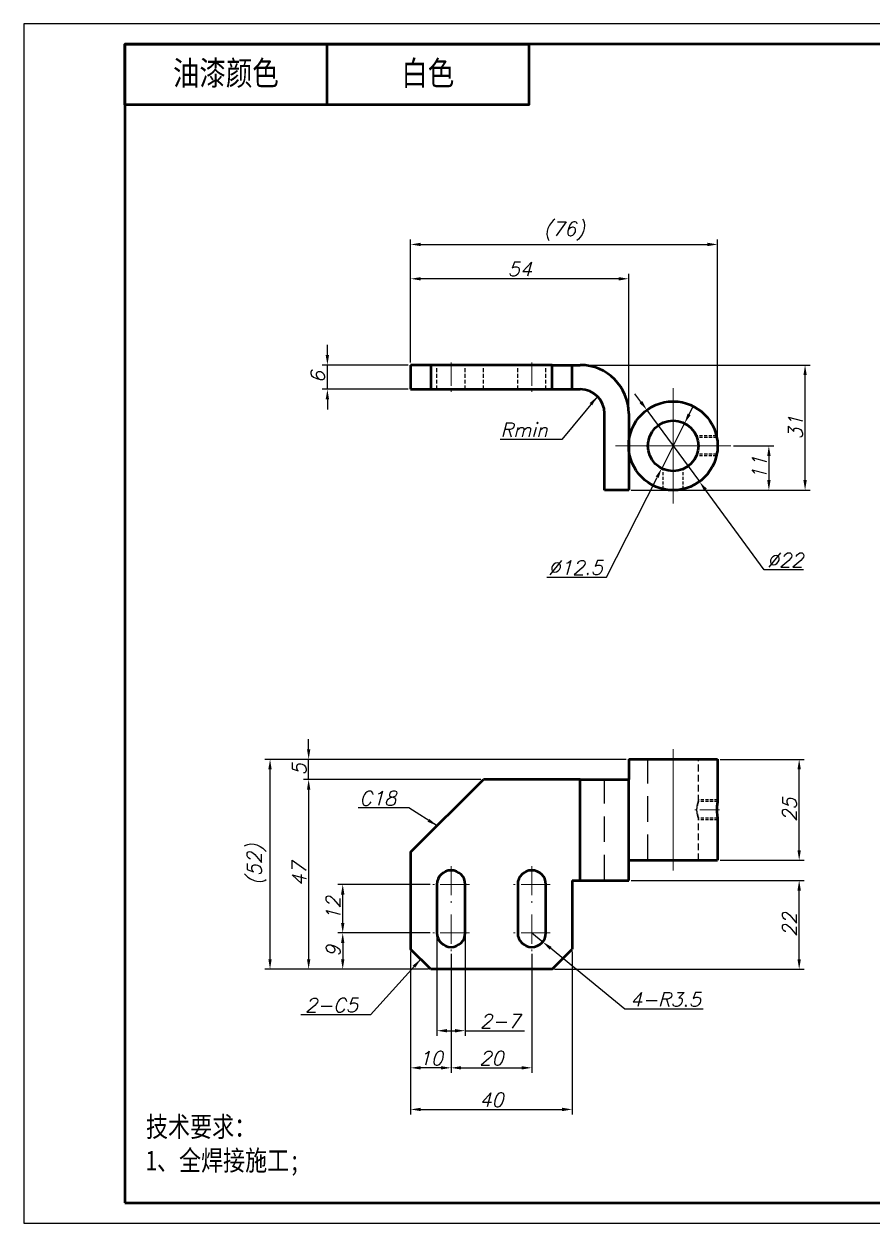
# Model space of a CAD drawing. Header units: inches. Extents: x 17901 to 26602, y 9673 to 14036.
# Drawn here: x 24852 to 25062, y 11220.7 to 11517.7 of the extents above; entities that cross this region are included whole.
import ezdxf

# ---------------------------------------------------------------- set-up
doc = ezdxf.new("R2010")
doc.units = ezdxf.units.IN
doc.header["$MEASUREMENT"] = 0
doc.linetypes.add('CENTER', pattern=[50.8, 31.75, -6.35, 6.35, -6.35])
doc.linetypes.add('DASHED2', pattern=[9.525, 6.35, -3.175])
for name, color, linetype, lineweight in [('中心线', 1, 'CENTER', 15), ('图框_内框线', 5, 'Continuous', 50), ('标注线', 3, 'Continuous', 25), ('粗实线', 7, 'Continuous', 50), ('虚线', 2, 'DASHED2', 25)]:
    doc.layers.add(name, color=color, linetype=linetype, lineweight=lineweight)
doc.styles.add('DIM_FONT', font='romans.shx', dxfattribs={"oblique": 15})
doc.styles.add('仿宋体', font='FSGB2312.ttf', dxfattribs={"width": 0.8, "height": 3.5})
doc.styles.add('宋体', font='', dxfattribs={"width": 0.8, "height": 5})
doc.styles.get('宋体').set_extended_font_data('SimSun')
doc.dimstyles.new('幅面 1：1$0', dxfattribs={"dimtxt": 3.5, "dimasz": 2.5, "dimexe": 1.25, "dimexo": 0.625, "dimtad": 1, "dimdsep": 46, "dimtxsty": 'DIM_FONT', "dimcen": 2.5, "dimclrd": 256, "dimclre": 256, "dimclrt": 256, "dimadec": 0, "dimazin": 0, "dimtm": 1e-09, "dimtfac": 0.5, "dimtmove": 0, "dimatfit": 3, "dimfxl": 1, "dimlwd": -1, "dimarcsym": 0})
doc.dimstyles.new('幅面 1：1$3', dxfattribs={"dimtxt": 3.5, "dimasz": 2.5, "dimexe": 1.25, "dimexo": 0.625, "dimtad": 1, "dimtih": 1, "dimtoh": 1, "dimdsep": 46, "dimtxsty": 'DIM_FONT', "dimcen": 2.5, "dimclrd": 256, "dimclre": 256, "dimclrt": 256, "dimazin": 2, "dimtfac": 0.5, "dimtmove": 0, "dimatfit": 3, "dimfxl": 1, "dimlwd": -1, "dimlwe": -1, "dimarcsym": 0})
doc.dimstyles.new('幅面 1：1$4', dxfattribs={"dimtxt": 3.5, "dimasz": 2.5, "dimexe": 1.25, "dimexo": 0.625, "dimtad": 1, "dimtoh": 1, "dimdsep": 46, "dimtxsty": 'DIM_FONT', "dimcen": 2.5, "dimclrd": 256, "dimclre": 256, "dimclrt": 256, "dimazin": 2, "dimtfac": 0.5, "dimtmove": 0, "dimatfit": 3, "dimfxl": 1, "dimlwd": -1, "dimlwe": -1, "dimarcsym": 0})
doc.dimstyles.new('幅面 1：1$7', dxfattribs={"dimtxt": 3.5, "dimasz": 2.5, "dimexe": 1.25, "dimexo": 0.625, "dimtad": 1, "dimdsep": 46, "dimtxsty": 'DIM_FONT', "dimcen": 2.5, "dimclrd": 256, "dimclrt": 256, "dimadec": 0, "dimazin": 0, "dimtfac": 1, "dimtmove": 0, "dimatfit": 3, "dimfxl": 1, "dimlwd": -1, "dimarcsym": 0})

# ---------------------------------------------------------------- blocks, each defined once
blk = doc.blocks.new('*D507')
at = {"layer": 'Defpoints', "color": 0, "transparency": 16777216}
for p in [(25023.76, 11463.14), (24947.76, 11433.26), (25023.76, 11413.26)]:
    blk.add_point(p, dxfattribs=at)
at = {"layer": '标注线', "lineweight": -2, "transparency": 16777216}
for p, q in [((24947.76, 11433.88), (24947.76, 11464.39)), ((25023.76, 11413.88), (25023.76, 11464.39))]:
    blk.add_line(p, q, dxfattribs=at)
at = {"layer": '标注线', "transparency": 16777216}
blk.add_line((24950.26, 11463.14), (25021.26, 11463.14), dxfattribs=at)
for points in [[(24950.26, 11463.56), (24950.26, 11462.72), (24947.76, 11463.14)], [(25021.26, 11463.56), (25021.26, 11462.72), (25023.76, 11463.14)]]:
    blk.add_solid(points, dxfattribs=at)
at = {"layer": '标注线', "transparency": 16777216, "insert": (24985.76, 11466.43), "char_height": 3.5, "attachment_point": 5, "style": 'DIM_FONT'}
blk.add_mtext('(76)', dxfattribs=at)
blk = doc.blocks.new('*D508')
at = {"layer": 'Defpoints', "color": 0, "transparency": 16777216}
for p in [(24947.76, 11454.63), (24947.76, 11433.26), (25001.76, 11421.26)]:
    blk.add_point(p, dxfattribs=at)
at = {"layer": '标注线', "lineweight": -2, "transparency": 16777216}
for p, q in [((24947.76, 11433.88), (24947.76, 11455.88)), ((25001.76, 11421.88), (25001.76, 11455.88))]:
    blk.add_line(p, q, dxfattribs=at)
at = {"layer": '标注线', "transparency": 16777216}
blk.add_line((24999.26, 11454.63), (24950.26, 11454.63), dxfattribs=at)
for points in [[(24950.26, 11455.04), (24950.26, 11454.21), (24947.76, 11454.63)], [(24999.26, 11455.04), (24999.26, 11454.21), (25001.76, 11454.63)]]:
    blk.add_solid(points, dxfattribs=at)
at = {"layer": '标注线', "transparency": 16777216, "insert": (24974.76, 11457), "char_height": 3.5, "attachment_point": 5, "style": 'DIM_FONT'}
blk.add_mtext('54', dxfattribs=at)
blk = doc.blocks.new('*D509')
at = {"layer": 'Defpoints', "color": 0, "transparency": 16777216}
for p in [(24989.76, 11433.26), (25045.43, 11433.26), (25001.76, 11402.26)]:
    blk.add_point(p, dxfattribs=at)
at = {"layer": '标注线', "lineweight": -2, "transparency": 16777216}
for p, q in [((24990.39, 11433.26), (25046.68, 11433.26)), ((25002.39, 11402.26), (25046.68, 11402.26))]:
    blk.add_line(p, q, dxfattribs=at)
at = {"layer": '标注线', "transparency": 16777216}
blk.add_line((25045.43, 11404.76), (25045.43, 11430.76), dxfattribs=at)
for points in [[(25045.02, 11430.76), (25045.85, 11430.76), (25045.43, 11433.26)], [(25045.02, 11404.76), (25045.85, 11404.76), (25045.43, 11402.26)]]:
    blk.add_solid(points, dxfattribs=at)
at = {"layer": '标注线', "transparency": 16777216, "insert": (25043.06, 11417.76), "char_height": 3.5, "attachment_point": 5, "rotation": 90, "style": 'DIM_FONT'}
blk.add_mtext('31', dxfattribs=at)
blk = doc.blocks.new('*D510')
at = {"layer": 'Defpoints', "color": 0, "transparency": 16777216}
for p in [(24927.14, 11433.26), (24947.76, 11433.26), (24947.76, 11427.26)]:
    blk.add_point(p, dxfattribs=at)
at = {"layer": '标注线', "transparency": 16777216}
for p, q in [((24927.14, 11435.76), (24927.14, 11438.26)), ((24927.14, 11427.26), (24927.14, 11433.26)), ((24927.14, 11424.76), (24927.14, 11422.26))]:
    blk.add_line(p, q, dxfattribs=at)
at = {"layer": '标注线', "lineweight": -2, "transparency": 16777216}
for p, q in [((24947.14, 11433.26), (24925.89, 11433.26)), ((24947.14, 11427.26), (24925.89, 11427.26))]:
    blk.add_line(p, q, dxfattribs=at)
at = {"layer": '标注线', "transparency": 16777216}
for points in [[(24926.72, 11435.76), (24927.56, 11435.76), (24927.14, 11433.26)], [(24926.72, 11424.76), (24927.56, 11424.76), (24927.14, 11427.26)]]:
    blk.add_solid(points, dxfattribs=at)
at = {"layer": '标注线', "transparency": 16777216, "insert": (24924.76, 11430.26), "char_height": 3.5, "attachment_point": 5, "rotation": 90, "style": 'DIM_FONT'}
blk.add_mtext('6', dxfattribs=at)
blk = doc.blocks.new('*D511')
at = {"layer": 'Defpoints', "color": 0, "transparency": 16777216}
for p in [(25027.06, 11413.26), (25001.76, 11402.26), (25036.47, 11402.26)]:
    blk.add_point(p, dxfattribs=at)
at = {"layer": '标注线', "lineweight": -2, "transparency": 16777216}
for p, q in [((25027.69, 11413.26), (25037.72, 11413.26)), ((25002.39, 11402.26), (25037.72, 11402.26))]:
    blk.add_line(p, q, dxfattribs=at)
at = {"layer": '标注线', "transparency": 16777216}
blk.add_line((25036.47, 11410.76), (25036.47, 11404.76), dxfattribs=at)
for points in [[(25036.06, 11410.76), (25036.89, 11410.76), (25036.47, 11413.26)], [(25036.06, 11404.76), (25036.89, 11404.76), (25036.47, 11402.26)]]:
    blk.add_solid(points, dxfattribs=at)
at = {"layer": '标注线', "transparency": 16777216, "insert": (25034.1, 11407.76), "char_height": 3.5, "attachment_point": 5, "rotation": 90, "style": 'DIM_FONT'}
blk.add_mtext('11', dxfattribs=at)
blk = doc.blocks.new('*D512')
at = {"layer": 'Defpoints', "color": 0, "transparency": 16777216}
for p in [(25006.25, 11422.12), (25019.28, 11404.39)]:
    blk.add_point(p, dxfattribs=at)
at = {"layer": '标注线', "transparency": 16777216}
for p, q in [((25004.77, 11424.13), (25003.29, 11426.15)), ((25006.25, 11422.12), (25019.28, 11404.39)), ((25035.31, 11382.58), (25020.76, 11402.38)), ((25045.03, 11382.58), (25035.31, 11382.58))]:
    blk.add_line(p, q, dxfattribs=at)
for points in [[(25005.1, 11424.38), (25004.43, 11423.89), (25006.25, 11422.12)], [(25021.09, 11402.63), (25020.42, 11402.13), (25019.28, 11404.39)]]:
    blk.add_solid(points, dxfattribs=at)
at = {"layer": '标注线', "transparency": 16777216, "insert": (25040.48, 11384.96), "char_height": 3.5, "attachment_point": 5, "style": 'DIM_FONT'}
blk.add_mtext('∅22', dxfattribs=at)
blk = doc.blocks.new('*D513')
at = {"layer": 'Defpoints', "color": 0, "transparency": 16777216}
for p in [(25015.59, 11418.83), (25009.93, 11407.68)]:
    blk.add_point(p, dxfattribs=at)
at = {"layer": '标注线', "transparency": 16777216}
for p, q in [((25016.73, 11421.06), (25017.86, 11423.29)), ((25015.59, 11418.83), (25009.93, 11407.68)), ((24996.24, 11380.72), (25008.8, 11405.45)), ((24981.51, 11380.72), (24996.24, 11380.72))]:
    blk.add_line(p, q, dxfattribs=at)
for points in [[(25016.35, 11421.25), (25017.1, 11420.87), (25015.59, 11418.83)], [(25008.43, 11405.64), (25009.17, 11405.27), (25009.93, 11407.68)]]:
    blk.add_solid(points, dxfattribs=at)
at = {"layer": '标注线', "transparency": 16777216, "insert": (24988.56, 11383.09), "char_height": 3.5, "attachment_point": 5, "style": 'DIM_FONT'}
blk.add_mtext('∅12.5', dxfattribs=at)
blk = doc.blocks.new('*D514')
at = {"layer": 'Defpoints', "color": 0, "transparency": 16777216}
for p in [(24912.94, 11335.6), (25001.76, 11335.6), (24952.76, 11283.6)]:
    blk.add_point(p, dxfattribs=at)
at = {"layer": '标注线', "lineweight": -2, "transparency": 16777216}
for p, q in [((25001.14, 11335.6), (24911.69, 11335.6)), ((24952.14, 11283.6), (24911.69, 11283.6))]:
    blk.add_line(p, q, dxfattribs=at)
at = {"layer": '标注线', "transparency": 16777216}
blk.add_line((24912.94, 11286.1), (24912.94, 11333.1), dxfattribs=at)
for points in [[(24912.52, 11333.1), (24913.35, 11333.1), (24912.94, 11335.6)], [(24912.52, 11286.1), (24913.35, 11286.1), (24912.94, 11283.6)]]:
    blk.add_solid(points, dxfattribs=at)
at = {"layer": '标注线', "transparency": 16777216, "insert": (24909.64, 11309.6), "char_height": 3.5, "attachment_point": 5, "rotation": 90, "style": 'DIM_FONT'}
blk.add_mtext('(52)', dxfattribs=at)
blk = doc.blocks.new('*D515')
at = {"layer": 'Defpoints', "color": 0, "transparency": 16777216}
for p in [(24965.76, 11330.6), (24922.5, 11283.6), (24952.76, 11283.6)]:
    blk.add_point(p, dxfattribs=at)
at = {"layer": '标注线', "lineweight": -2, "transparency": 16777216}
for p, q in [((24965.14, 11330.6), (24921.25, 11330.6)), ((24952.14, 11283.6), (24921.25, 11283.6))]:
    blk.add_line(p, q, dxfattribs=at)
at = {"layer": '标注线', "transparency": 16777216}
blk.add_line((24922.5, 11328.1), (24922.5, 11286.1), dxfattribs=at)
for points in [[(24922.09, 11328.1), (24922.92, 11328.1), (24922.5, 11330.6)], [(24922.09, 11286.1), (24922.92, 11286.1), (24922.5, 11283.6)]]:
    blk.add_solid(points, dxfattribs=at)
at = {"layer": '标注线', "transparency": 16777216, "insert": (24920.13, 11307.1), "char_height": 3.5, "attachment_point": 5, "rotation": 90, "style": 'DIM_FONT'}
blk.add_mtext('47', dxfattribs=at)
blk = doc.blocks.new('*D449')
at = {"layer": 'Defpoints', "color": 0, "transparency": 16777216}
for p in [(24922.5, 11335.6), (25001.76, 11335.6), (24965.76, 11330.6)]:
    blk.add_point(p, dxfattribs=at)
at = {"layer": '标注线', "transparency": 16777216}
for p, q in [((24922.5, 11338.1), (24922.5, 11340.6)), ((24922.5, 11330.6), (24922.5, 11335.6)), ((24922.5, 11328.1), (24922.5, 11325.6))]:
    blk.add_line(p, q, dxfattribs=at)
at = {"layer": '标注线', "lineweight": -2, "transparency": 16777216}
for p, q in [((25001.14, 11335.6), (24921.25, 11335.6)), ((24965.14, 11330.6), (24921.25, 11330.6))]:
    blk.add_line(p, q, dxfattribs=at)
at = {"layer": '标注线', "transparency": 16777216}
for points in [[(24922.09, 11338.1), (24922.92, 11338.1), (24922.5, 11335.6)], [(24922.09, 11328.1), (24922.92, 11328.1), (24922.5, 11330.6)]]:
    blk.add_solid(points, dxfattribs=at)
at = {"layer": '标注线', "transparency": 16777216, "insert": (24920.13, 11333.1), "char_height": 3.5, "attachment_point": 5, "rotation": 90, "style": 'DIM_FONT'}
blk.add_mtext('5', dxfattribs=at)
blk = doc.blocks.new('*D516')
at = {"layer": 'Defpoints', "color": 0, "transparency": 16777216}
for p in [(24947.76, 11288.6), (24987.76, 11288.6), (24987.76, 11248.88)]:
    blk.add_point(p, dxfattribs=at)
at = {"layer": '标注线', "lineweight": -2, "transparency": 16777216}
for p, q in [((24947.76, 11287.98), (24947.76, 11247.63)), ((24987.76, 11287.98), (24987.76, 11247.63))]:
    blk.add_line(p, q, dxfattribs=at)
at = {"layer": '标注线', "transparency": 16777216}
blk.add_line((24950.26, 11248.88), (24985.26, 11248.88), dxfattribs=at)
for points in [[(24950.26, 11249.3), (24950.26, 11248.46), (24947.76, 11248.88)], [(24985.26, 11249.3), (24985.26, 11248.46), (24987.76, 11248.88)]]:
    blk.add_solid(points, dxfattribs=at)
at = {"layer": '标注线', "transparency": 16777216, "insert": (24967.76, 11251.25), "char_height": 3.5, "attachment_point": 5, "style": 'DIM_FONT'}
blk.add_mtext('40', dxfattribs=at)
blk = doc.blocks.new('*D517')
at = {"layer": 'Defpoints', "color": 0, "transparency": 16777216}
for p in [(24947.76, 11288.6), (24957.76, 11288.05), (24947.76, 11259.19)]:
    blk.add_point(p, dxfattribs=at)
at = {"layer": '标注线', "lineweight": -2, "transparency": 16777216}
for p, q in [((24947.76, 11287.98), (24947.76, 11257.94)), ((24957.76, 11287.43), (24957.76, 11257.94))]:
    blk.add_line(p, q, dxfattribs=at)
at = {"layer": '标注线', "transparency": 16777216}
blk.add_line((24955.26, 11259.19), (24950.26, 11259.19), dxfattribs=at)
for points in [[(24950.26, 11259.6), (24950.26, 11258.77), (24947.76, 11259.19)], [(24955.26, 11259.6), (24955.26, 11258.77), (24957.76, 11259.19)]]:
    blk.add_solid(points, dxfattribs=at)
at = {"layer": '标注线', "transparency": 16777216, "insert": (24952.76, 11261.56), "char_height": 3.5, "attachment_point": 5, "style": 'DIM_FONT'}
blk.add_mtext('10', dxfattribs=at)
blk = doc.blocks.new('*D518')
at = {"layer": 'Defpoints', "color": 0, "transparency": 16777216}
for p in [(24957.76, 11288.05), (24977.76, 11288.05), (24977.76, 11259.19)]:
    blk.add_point(p, dxfattribs=at)
at = {"layer": '标注线', "lineweight": -2, "transparency": 16777216}
for p, q in [((24957.76, 11287.43), (24957.76, 11257.94)), ((24977.76, 11287.43), (24977.76, 11257.94))]:
    blk.add_line(p, q, dxfattribs=at)
at = {"layer": '标注线', "transparency": 16777216}
blk.add_line((24960.26, 11259.19), (24975.26, 11259.19), dxfattribs=at)
for points in [[(24960.26, 11259.6), (24960.26, 11258.77), (24957.76, 11259.19)], [(24975.26, 11259.6), (24975.26, 11258.77), (24977.76, 11259.19)]]:
    blk.add_solid(points, dxfattribs=at)
at = {"layer": '标注线', "transparency": 16777216, "insert": (24967.76, 11261.56), "char_height": 3.5, "attachment_point": 5, "style": 'DIM_FONT'}
blk.add_mtext('20', dxfattribs=at)
blk = doc.blocks.new('*D519')
at = {"layer": 'Defpoints', "color": 0, "transparency": 16777216}
for p in [(24954.26, 11292.6), (24961.26, 11292.6), (24961.26, 11268.38)]:
    blk.add_point(p, dxfattribs=at)
at = {"layer": '标注线', "lineweight": -2, "transparency": 16777216}
for p, q in [((24954.26, 11291.98), (24954.26, 11267.13)), ((24961.26, 11291.98), (24961.26, 11267.13))]:
    blk.add_line(p, q, dxfattribs=at)
at = {"layer": '标注线', "transparency": 16777216}
for p, q in [((24956.76, 11268.38), (24958.76, 11268.38)), ((24961.26, 11268.38), (24975.95, 11268.38))]:
    blk.add_line(p, q, dxfattribs=at)
for points in [[(24956.76, 11268.79), (24956.76, 11267.96), (24954.26, 11268.38)], [(24958.76, 11268.79), (24958.76, 11267.96), (24961.26, 11268.38)]]:
    blk.add_solid(points, dxfattribs=at)
at = {"layer": '标注线', "transparency": 16777216, "insert": (24969.86, 11270.75), "char_height": 3.5, "attachment_point": 5, "style": 'DIM_FONT'}
blk.add_mtext('2-7', dxfattribs=at)
blk = doc.blocks.new('*D520')
at = {"layer": 'Defpoints', "color": 0, "transparency": 16777216}
for p in [(24930.94, 11304.6), (24953.21, 11304.6), (24953.21, 11292.6)]:
    blk.add_point(p, dxfattribs=at)
at = {"layer": '标注线', "lineweight": -2, "transparency": 16777216}
for p, q in [((24952.59, 11304.6), (24929.69, 11304.6)), ((24952.59, 11292.6), (24929.69, 11292.6))]:
    blk.add_line(p, q, dxfattribs=at)
at = {"layer": '标注线', "transparency": 16777216}
blk.add_line((24930.94, 11295.1), (24930.94, 11302.1), dxfattribs=at)
for points in [[(24930.52, 11302.1), (24931.36, 11302.1), (24930.94, 11304.6)], [(24930.52, 11295.1), (24931.36, 11295.1), (24930.94, 11292.6)]]:
    blk.add_solid(points, dxfattribs=at)
at = {"layer": '标注线', "transparency": 16777216, "insert": (24928.57, 11298.6), "char_height": 3.5, "attachment_point": 5, "rotation": 90, "style": 'DIM_FONT'}
blk.add_mtext('12', dxfattribs=at)
blk = doc.blocks.new('*D450')
at = {"layer": 'Defpoints', "color": 0, "transparency": 16777216}
for p in [(24953.21, 11292.6), (24930.94, 11283.6), (24952.76, 11283.6)]:
    blk.add_point(p, dxfattribs=at)
at = {"layer": '标注线', "lineweight": -2, "transparency": 16777216}
for p, q in [((24952.59, 11292.6), (24929.69, 11292.6)), ((24952.14, 11283.6), (24929.69, 11283.6))]:
    blk.add_line(p, q, dxfattribs=at)
at = {"layer": '标注线', "transparency": 16777216}
blk.add_line((24930.94, 11290.1), (24930.94, 11286.1), dxfattribs=at)
for points in [[(24930.52, 11290.1), (24931.36, 11290.1), (24930.94, 11292.6)], [(24930.52, 11286.1), (24931.36, 11286.1), (24930.94, 11283.6)]]:
    blk.add_solid(points, dxfattribs=at)
at = {"layer": '标注线', "transparency": 16777216, "insert": (24928.57, 11288.1), "char_height": 3.5, "attachment_point": 5, "rotation": 90, "style": 'DIM_FONT'}
blk.add_mtext('9', dxfattribs=at)
blk = doc.blocks.new('*D451')
at = {"layer": 'Defpoints', "color": 0, "transparency": 16777216}
for p in [(24977.76, 11292.6), (24980.47, 11290.39)]:
    blk.add_point(p, dxfattribs=at)
at = {"layer": '标注线', "transparency": 16777216}
for p, q in [((24977.76, 11292.6), (24980.47, 11290.39)), ((25000.81, 11273.75), (24982.41, 11288.8)), ((25020.23, 11273.75), (25000.81, 11273.75))]:
    blk.add_line(p, q, dxfattribs=at)
blk.add_solid([(24982.67, 11289.13), (24982.14, 11288.48), (24980.47, 11290.39)], dxfattribs=at)
at = {"layer": '标注线', "transparency": 16777216, "insert": (25010.84, 11276.12), "char_height": 3.5, "attachment_point": 5, "style": 'DIM_FONT'}
blk.add_mtext('4-R3.5', dxfattribs=at)
blk = doc.blocks.new('*D521')
at = {"layer": 'Defpoints', "color": 0, "transparency": 16777216}
for p in [(25001.76, 11305.6), (25043.97, 11305.6), (24982.76, 11283.6)]:
    blk.add_point(p, dxfattribs=at)
at = {"layer": '标注线', "lineweight": -2, "transparency": 16777216}
for p, q in [((25002.39, 11305.6), (25045.22, 11305.6)), ((24983.39, 11283.6), (25045.22, 11283.6))]:
    blk.add_line(p, q, dxfattribs=at)
at = {"layer": '标注线', "transparency": 16777216}
blk.add_line((25043.97, 11286.1), (25043.97, 11303.1), dxfattribs=at)
for points in [[(25043.55, 11303.1), (25044.39, 11303.1), (25043.97, 11305.6)], [(25043.55, 11286.1), (25044.39, 11286.1), (25043.97, 11283.6)]]:
    blk.add_solid(points, dxfattribs=at)
at = {"layer": '标注线', "transparency": 16777216, "insert": (25041.6, 11294.6), "char_height": 3.5, "attachment_point": 5, "rotation": 90, "style": 'DIM_FONT'}
blk.add_mtext('22', dxfattribs=at)
blk = doc.blocks.new('*D522')
at = {"layer": 'Defpoints', "color": 0, "transparency": 16777216}
for p in [(25023.76, 11335.6), (25043.97, 11335.6), (25023.76, 11310.6)]:
    blk.add_point(p, dxfattribs=at)
at = {"layer": '标注线', "lineweight": -2, "transparency": 16777216}
for p, q in [((25024.39, 11335.6), (25045.22, 11335.6)), ((25024.39, 11310.6), (25045.22, 11310.6))]:
    blk.add_line(p, q, dxfattribs=at)
at = {"layer": '标注线', "transparency": 16777216}
blk.add_line((25043.97, 11313.1), (25043.97, 11333.1), dxfattribs=at)
for points in [[(25043.55, 11333.1), (25044.39, 11333.1), (25043.97, 11335.6)], [(25043.55, 11313.1), (25044.39, 11313.1), (25043.97, 11310.6)]]:
    blk.add_solid(points, dxfattribs=at)
at = {"layer": '标注线', "transparency": 16777216, "insert": (25041.6, 11323.1), "char_height": 3.5, "attachment_point": 5, "rotation": 90, "style": 'DIM_FONT'}
blk.add_mtext('25', dxfattribs=at)

msp = doc.modelspace()

# ---------------------------------------------------------------- linework, layer by layer
at = {"layer": 'Defpoints'}
msp.add_lwpolyline([(24852.01, 11220.746), (25272.01, 11220.746), (25272.01, 11517.746), (24852.01, 11517.746)], close=True, dxfattribs=at)
at = {"layer": '中心线', "ltscale": 0.180014}
for p, q in [((24957.764, 11433.856), (24957.764, 11426.656)), ((24977.764, 11433.856), (24977.764, 11426.656))]:
    msp.add_line(p, q, dxfattribs=at)
at = {"layer": '中心线'}
for p, q in [((25012.764, 11427.556), (25012.764, 11398.956)), ((25027.064, 11413.256), (24998.464, 11413.256)), ((25012.764, 11338.104), (25012.764, 11308.103))]:
    msp.add_line(p, q, dxfattribs=at)
at = {"layer": '中心线', "ltscale": 0.148533}
msp.add_line((25024.108, 11413.256), (25018.167, 11413.256), dxfattribs=at)
at = {"layer": '中心线', "ltscale": 0.153868}
msp.add_line((25024.277, 11323.104), (25018.122, 11323.104), dxfattribs=at)
at = {"layer": '中心线', "ltscale": 0.2275}
for p, q in [((24957.764, 11309.154), (24957.764, 11300.054)), ((24977.764, 11309.154), (24977.764, 11300.054)), ((24962.314, 11304.604), (24953.214, 11304.604)), ((24982.314, 11304.604), (24973.214, 11304.604)), ((24957.764, 11297.154), (24957.764, 11288.054)), ((24977.764, 11297.154), (24977.764, 11288.054)), ((24962.314, 11292.604), (24953.214, 11292.604)), ((24982.314, 11292.604), (24973.214, 11292.604))]:
    msp.add_line(p, q, dxfattribs=at)
at = {"layer": '图框_内框线'}
msp.add_line((24927.01, 11512.746), (24927.01, 11497.746), dxfattribs=at)
for points in [[(24877.01, 11225.746), (25267.01, 11225.746), (25267.01, 11512.746), (24877.01, 11512.746)], [(24877.01, 11512.746), (24977.01, 11512.746), (24977.01, 11497.746), (24877.01, 11497.746)]]:
    msp.add_lwpolyline(points, close=True, dxfattribs=at)
at = {"layer": '粗实线', "ltscale": 0.125}
for p, q in [((24952.764, 11433.256), (24947.764, 11433.256)), ((24982.764, 11433.256), (24987.764, 11433.256)), ((24947.764, 11427.256), (24952.764, 11427.256)), ((24982.764, 11427.256), (24987.764, 11427.256)), ((25001.764, 11335.604), (25001.764, 11330.604))]:
    msp.add_line(p, q, dxfattribs=at)
at = {"layer": '粗实线', "ltscale": 0.15}
for p, q in [((24947.764, 11433.256), (24947.764, 11427.256)), ((24952.764, 11433.256), (24952.764, 11427.256)), ((24982.764, 11427.256), (24982.764, 11433.256)), ((24987.764, 11427.256), (24987.764, 11433.256)), ((25001.764, 11402.256), (24995.764, 11402.256))]:
    msp.add_line(p, q, dxfattribs=at)
at = {"layer": '粗实线'}
for p, q in [((24982.764, 11433.256), (24952.764, 11433.256)), ((24952.764, 11427.256), (24982.764, 11427.256)), ((24947.764, 11312.604), (24965.764, 11330.604)), ((24989.764, 11330.604), (24965.764, 11330.604)), ((24989.764, 11305.604), (24989.764, 11330.604)), ((25001.764, 11305.604), (25001.764, 11330.604)), ((24947.764, 11312.604), (24947.764, 11288.604)), ((24982.764, 11283.604), (24952.764, 11283.604))]:
    msp.add_line(p, q, dxfattribs=at)
at = {"layer": '粗实线', "ltscale": 0.05}
for p, q in [((24987.764, 11433.256), (24989.764, 11433.256)), ((24987.764, 11427.256), (24989.764, 11427.256)), ((24987.764, 11305.604), (24989.764, 11305.604))]:
    msp.add_line(p, q, dxfattribs=at)
at = {"layer": '粗实线', "ltscale": 0.475}
for p, q in [((24995.764, 11402.256), (24995.764, 11421.256)), ((25001.764, 11421.256), (25001.764, 11402.256))]:
    msp.add_line(p, q, dxfattribs=at)
at = {"layer": '粗实线', "ltscale": 0.275}
for p, q in [((25001.764, 11335.604), (25012.764, 11335.604)), ((25012.764, 11335.604), (25023.764, 11335.604)), ((25001.764, 11310.604), (25012.764, 11310.604)), ((25012.764, 11310.604), (25023.764, 11310.604))]:
    msp.add_line(p, q, dxfattribs=at)
at = {"layer": '粗实线', "ltscale": 0.260825}
for p, q in [((25023.764, 11335.604), (25023.764, 11325.171)), ((25023.764, 11321.037), (25023.764, 11310.604))]:
    msp.add_line(p, q, dxfattribs=at)
at = {"layer": '粗实线', "ltscale": 0.3}
for p, q in [((24989.764, 11330.604), (25001.764, 11330.604)), ((24954.264, 11304.604), (24954.264, 11292.604)), ((24961.264, 11292.604), (24961.264, 11304.604)), ((24974.264, 11304.604), (24974.264, 11292.604)), ((24981.264, 11292.604), (24981.264, 11304.604)), ((24989.764, 11305.604), (25001.764, 11305.604))]:
    msp.add_line(p, q, dxfattribs=at)
at = {"layer": '粗实线', "ltscale": 0.006255}
msp.add_line((25023.707, 11321.362), (25023.749, 11321.115), dxfattribs=at)
at = {"layer": '粗实线', "ltscale": 0.425}
msp.add_line((24987.764, 11305.604), (24987.764, 11288.604), dxfattribs=at)
at = {"layer": '粗实线', "ltscale": 0.176777}
for p, q in [((24952.764, 11283.604), (24947.764, 11288.604)), ((24982.764, 11283.604), (24987.764, 11288.604))]:
    msp.add_line(p, q, dxfattribs=at)
at = {"layer": '粗实线'}
for radius in [11, 6.25]:
    msp.add_circle((25012.764, 11413.256), radius, dxfattribs=at)
for centre, radius, start, end in [((24989.764, 11421.256), 12, 0, 90), ((24989.764, 11421.256), 6, 0, 90), ((25035.059, 11323.04), 11.494, 169.31876, 174.73669), ((25034.579, 11323.105), 11.011, 174.84379, 190.82682), ((24957.764, 11304.604), 3.5, 0, 180), ((24977.764, 11304.604), 3.5, 0, 180), ((24957.764, 11292.604), 3.5, 180, 0), ((24977.764, 11292.604), 3.5, 180, 0)]:
    msp.add_arc(centre, radius, start, end, dxfattribs=at)
at = {"layer": '虚线', "ltscale": 0.15}
for p, q in [((24954.264, 11427.256), (24954.264, 11433.256)), ((24961.264, 11427.256), (24961.264, 11433.256)), ((24965.764, 11427.256), (24965.764, 11433.256)), ((24974.264, 11427.256), (24974.264, 11433.256)), ((24981.264, 11427.256), (24981.264, 11433.256))]:
    msp.add_line(p, q, dxfattribs=at)
at = {"layer": '虚线', "ltscale": 0.120528}
for p, q in [((25023.476, 11415.756), (25018.655, 11415.756)), ((25023.476, 11410.756), (25018.655, 11410.756)), ((25010.264, 11402.544), (25010.264, 11407.365)), ((25015.264, 11402.544), (25015.264, 11407.365))]:
    msp.add_line(p, q, dxfattribs=at)
at = {"layer": '虚线', "ltscale": 0.122644}
for p, q in [((25023.568, 11415.323), (25018.662, 11415.323)), ((25023.568, 11411.189), (25018.662, 11411.189))]:
    msp.add_line(p, q, dxfattribs=at)
at = {"layer": '虚线'}
for p, q in [((25006.514, 11310.604), (25006.514, 11335.604)), ((24989.764, 11305.604), (24989.764, 11330.604)), ((24995.764, 11305.604), (24995.764, 11330.604)), ((25001.764, 11330.604), (25001.764, 11310.604))]:
    msp.add_line(p, q, dxfattribs=at)
at = {"layer": '虚线', "ltscale": 0.260825}
for p, q in [((25019.014, 11325.171), (25019.014, 11335.604)), ((25019.014, 11310.604), (25019.014, 11321.037))]:
    msp.add_line(p, q, dxfattribs=at)
at = {"layer": '虚线', "ltscale": 0.11875}
for p, q in [((25023.764, 11325.604), (25019.014, 11325.604)), ((25023.764, 11325.171), (25019.014, 11325.171)), ((25023.764, 11321.037), (25019.014, 11321.037)), ((25023.764, 11320.604), (25019.014, 11320.604))]:
    msp.add_line(p, q, dxfattribs=at)
at = {"layer": '虚线', "ltscale": 0.001989}
msp.add_line((25023.749, 11321.115), (25023.764, 11321.037), dxfattribs=at)
at = {"layer": '虚线'}
for centre, radius, start, end in [((25034.579, 11323.102), 11.011, 169.17318, 185.15621), ((25034.898, 11323.147), 11.332, 185.23616, 189.06428)]:
    msp.add_arc(centre, radius, start, end, dxfattribs=at)
for points, knots in [([(25018.745, 11322.113), (25018.687, 11322.463), (25018.648, 11322.849), (25018.643, 11323.244), (25018.695, 11323.882), (25018.805, 11324.436), (25018.854, 11324.634), (25018.944, 11324.959), (25019.004, 11325.143), (25019.02, 11325.19), (25019.018, 11325.184), (25018.96, 11325.005), (25018.921, 11324.878), (25018.858, 11324.652), (25018.798, 11324.382), (25018.779, 11324.29), (25018.761, 11324.194), (25018.745, 11324.095)], [0, 0, 0, 0, 0, 0, 3.3560102, 3.3560102, 3.3560102, 5.5020324, 5.5020324, 5.5020324, 7.4445002, 7.4445002, 7.4445002, 9.3852344, 9.3852344, 9.3852344, 10.3323152, 10.3323152, 10.3323152, 10.3323152, 10.3323152, 10.3323152]), ([(25018.745, 11322.113), (25018.781, 11321.891), (25018.826, 11321.684), (25018.874, 11321.496), (25018.961, 11321.194), (25019.012, 11321.04), (25019.023, 11321.01), (25019.009, 11321.049), (25018.944, 11321.254), (25018.903, 11321.393), (25018.812, 11321.733), (25018.732, 11322.154), (25018.698, 11322.39), (25018.653, 11322.88), (25018.661, 11323.382), (25018.678, 11323.631), (25018.708, 11323.87), (25018.745, 11324.095)], [0, 0, 0, 0, 0, 0, 2.1258654, 2.1258654, 2.1258654, 4.0575187, 4.0575187, 4.0575187, 6.0116549, 6.0116549, 6.0116549, 8.1722472, 8.1722472, 8.1722472, 10.3265964, 10.3265964, 10.3265964, 10.3265964, 10.3265964, 10.3265964])]:
    msp.add_open_spline(points, degree=5, knots=knots, dxfattribs=at)

# ---------------------------------------------------------------- texts
at = {"layer": '标注线'}
for s, insert, char_height, width, attachment_point, style in [('油漆颜色', (24902.01, 11505.246), 6, 50, 5, '仿宋体'), ('{\\fSimSun|b0|i0|c134|p2;白色}', (24952.01, 11505.246), 6, 50, 5, '仿宋体'), ('{\\H0.5x;技术要求：\\P1、全焊接施工;\\P\\P\\H2x;\\W0.7; }', (24882.222, 11247.091), 10, 1023.28183, 1, '宋体')]:
    msp.add_mtext(s, dxfattribs=dict(at, insert=insert, char_height=char_height, width=width, attachment_point=attachment_point, style=style))
at = {"layer": '标注线', "char_height": 3.5, "style": 'DIM_FONT'}
for s, insert, attachment_point in [('Rmin', (24969.959, 11415.488), 7), ('C18', (24944.181, 11324.203), 9), ('2-C5', (24934.67, 11272.944), 9)]:
    msp.add_mtext(s, dxfattribs=dict(at, insert=insert, attachment_point=attachment_point))

# ---------------------------------------------------------------- dimensions: what is measured, and where the dimension line sits
at = {"layer": '标注线'}
dim = msp.add_linear_dim(base=(25023.764, 11463.141), p1=(24947.764, 11433.256), p2=(25023.764, 11413.256), dimstyle='幅面 1：1$0', override={"dimpost": '(<>)'}, dxfattribs=at)
dim.commit()
dim.dimension.update_dxf_attribs({"geometry": '*D507', "text_midpoint": (24985.764, 11466.433)})
for base, p1, p2, picture, middle in [((24947.764, 11454.627), (25001.764, 11421.256), (24947.764, 11433.256), '*D508', (24974.764, 11457.002)), ((24987.764, 11248.88), (24947.764, 11288.604), (24987.764, 11288.604), '*D516', (24967.764, 11251.255)), ((24947.764, 11259.187), (24957.764, 11288.054), (24947.764, 11288.604), '*D517', (24952.764, 11261.562)), ((24977.764, 11259.187), (24957.764, 11288.054), (24977.764, 11288.054), '*D518', (24967.764, 11261.562))]:
    dim = msp.add_linear_dim(base=base, p1=p1, p2=p2, dimstyle='幅面 1：1$0', dxfattribs=at)
    dim.commit()
    dim.dimension.update_dxf_attribs({"geometry": picture, "text_midpoint": middle})
for base, p1, p2, picture, middle in [((24927.14, 11433.256), (24947.764, 11427.256), (24947.764, 11433.256), '*D510', (24924.765, 11430.256)), ((25045.432, 11433.256), (25001.764, 11402.256), (24989.764, 11433.256), '*D509', (25043.057, 11417.756)), ((25036.473, 11402.256), (25027.064, 11413.256), (25001.764, 11402.256), '*D511', (25034.098, 11407.756)), ((24922.503, 11335.604), (24965.764, 11330.604), (25001.764, 11335.604), '*D449', (24920.128, 11333.104)), ((25043.971, 11335.604), (25023.764, 11310.604), (25023.764, 11335.604), '*D522', (25041.596, 11323.104)), ((24922.503, 11283.604), (24965.764, 11330.604), (24952.764, 11283.604), '*D515', (24920.128, 11307.104)), ((24930.94, 11304.604), (24953.214, 11292.604), (24953.214, 11304.604), '*D520', (24928.565, 11298.604)), ((25043.971, 11305.604), (24982.764, 11283.604), (25001.764, 11305.604), '*D521', (25041.596, 11294.604)), ((24930.94, 11283.604), (24953.214, 11292.604), (24952.764, 11283.604), '*D450', (24928.565, 11288.104))]:
    dim = msp.add_linear_dim(base=base, p1=p1, p2=p2, angle=90, dimstyle='幅面 1：1$0', dxfattribs=at)
    dim.commit()
    dim.dimension.update_dxf_attribs({"geometry": picture, "text_midpoint": middle})
for p1, p2, picture, middle in [((25006.249, 11422.119), (25019.278, 11404.393), '*D512', (25040.479, 11382.585)), ((25015.593, 11418.829), (25009.934, 11407.683), '*D513', (24988.564, 11380.716))]:
    dim = msp.add_diameter_dim_2p(p1=p1, p2=p2, dimstyle='幅面 1：1$3', dxfattribs=at)
    dim.commit()
    dim.dimension.update_dxf_attribs({"geometry": picture, "text_midpoint": middle, "dimtype": 163})
dim = msp.add_linear_dim(base=(24912.936, 11335.604), p1=(24952.764, 11283.604), p2=(25001.764, 11335.604), angle=90, dimstyle='幅面 1：1$0', override={"dimpost": '(<>)'}, dxfattribs=at)
dim.commit()
dim.dimension.update_dxf_attribs({"geometry": '*D514', "text_midpoint": (24909.644, 11309.604)})
dim = msp.add_linear_dim(base=(24961.264, 11268.378), p1=(24954.264, 11292.604), p2=(24961.264, 11292.604), text='2-<>', dimstyle='幅面 1：1$0', dxfattribs=at)
dim.commit()
dim.dimension.update_dxf_attribs({"geometry": '*D519', "text_midpoint": (24969.858, 11270.753)})
dim = msp.add_radius_dim(center=(24977.764, 11292.604), mpoint=(24980.473, 11290.388), text='4-<>', dimstyle='幅面 1：1$4', dxfattribs=at)
dim.commit()
dim.dimension.update_dxf_attribs({"geometry": '*D451', "text_midpoint": (25010.835, 11273.748), "dimtype": 164})

# ---------------------------------------------------------------- leaders
at = {"layer": '标注线', "annotation_type": 0, "has_hookline": 1, "hookline_direction": 1}
for points, text_width in [([(24994.006, 11425.499), (24985.197, 11414.863), (24982.697, 11414.863)], 12.113), ([(24954.305, 11319.146), (24947.306, 11323.578), (24944.806, 11323.578)], 9.447), ([(24950.264, 11286.104), (24937.795, 11272.319), (24935.295, 11272.319)], 14.104)]:
    msp.add_leader(points, dimstyle='幅面 1：1$7', override={"dimgap": 0.625, "dimtad": 1}, dxfattribs=dict(at, text_width=text_width))

doc.saveas('drawing.dxf')
